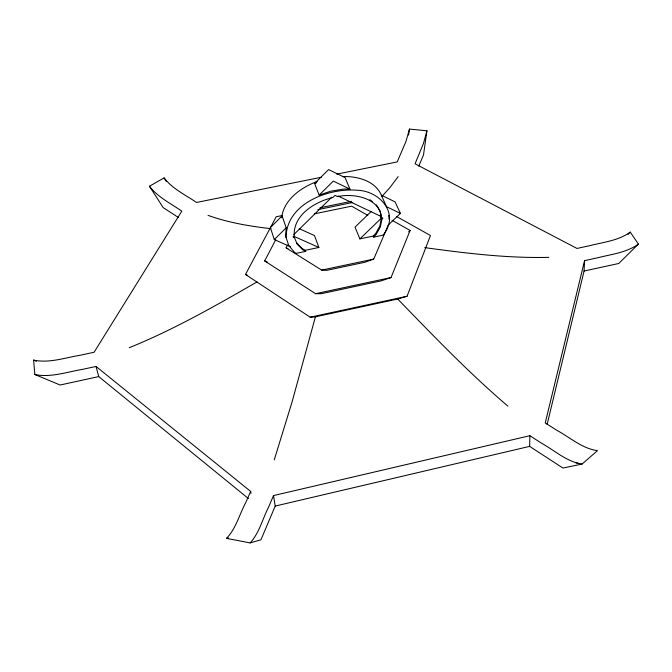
<?xml version="1.0" encoding="UTF-8"?>
<svg xmlns="http://www.w3.org/2000/svg" width="672" height="672" viewBox="0 0 672 672"><rect width="100%" height="100%" fill="white"/><g stroke="black" fill="none" stroke-linecap="round" stroke-linejoin="round"><path stroke-width="1.01" d="M336.79 174.132L397.194 161.918L405.938 141.532L409.466 129.083L426.947 130.796L423.511 143.304L415.069 163.808L577.004 248.438L589.252 245.792C603.103 242.197 618.341 240.794 630.235 232.117L638.4 244.096C626.346 252.848 610.957 254.302 596.946 257.956L584.564 260.652L545.227 422.965L556.937 430.357C570.1 437.464 582.17 448.627 597.492 450.635L582.086 464.058L562.934 468.048L529.662 446.376L529.864 435.7L273.504 495.583L268.489 507.31C262.475 519.103 259.291 532.963 250.186 542.917L226.523 538.373C235.939 528.671 239.274 514.769 245.49 503.076L250.681 491.442L96.046 366.45L82.328 369.407C66.738 372.002 50.77 377.815 34.835 374.514L33.6 360.1C49.098 363.409 64.655 357.823 79.825 355.312M547.117 424.452L584.069 271.026L584.564 260.652M281.593 217.694C283.844 199.618 301.123 187.354 317.134 181.507M290.581 247.64L290.22 246.59L274.302 239.576L270.362 227.59L282.097 215.888L286.196 227.783L285.684 236.3L288.784 245.515L294.58 252.403L296.125 253.361L305.718 251.353L305.34 250.303L302.35 248.716L296.864 243.172M286.045 237.35C286.541 203.381 328.44 187.858 357.361 190.252C380.629 191.066 400.184 214.435 383.015 235.166L373.699 237.115L373.262 236.082L375.782 233.36L379.907 225.868L381.394 218.148L359.873 238.888L355.026 227.128L371.137 211.52M408.601 135.089L409.466 129.083M426.947 130.796L423.503 154.93L418.757 166.169M396.665 216.544L430.466 235.528L407.047 296.26L397.706 299.023L315.42 316.823L292.127 401.738L274.252 459.875M275.747 239.711L264.667 260.946L315.605 293.689L321.241 293.706L381.049 280.904L391.02 277.561L410.122 230.471L392.003 220.231M273.504 495.583L275.209 506.066L260.946 539.809L250.186 542.917M287.507 245.078L286.087 247.859L321.695 270.102L326.71 270.346L364.871 262.265L373.724 259.09L387.576 226.682M315.42 316.823L310.178 317.201L245.49 274.462L276.217 216.754L282.316 215.502M398.168 176.627L389.953 187.538L382.108 196.207M373.699 237.115L376.228 234.394L380.352 226.892L381.864 219.316L380.209 215.485M314.622 183.481L328.574 169.579L345.08 177.593L349.961 189.126L344.148 189.025L330.893 191.15L319.141 195.124L314.622 183.481L316.554 182.826M628.001 234.335L630.235 232.117M274.302 239.576L286.196 227.783M319.141 195.124L333.287 181.104L349.961 189.126M293.849 234.587L331.716 197.232M638.4 244.096L618.778 263.474L584.069 271.026M381.839 219.173L382.914 218.148L381.562 217.501L381.108 216.485L380.192 211.109L376.286 204.775M387.685 225.599L400.411 213.394L395.077 201.869L381.31 195.182L386.526 206.716L400.411 213.394M408.626 231.874L410.122 230.471M178.55 217.577L163.136 207.556L149.453 186.236L164.086 177.912C172.486 188.849 185.388 194.846 196.526 202.465L321.434 177.232M257.048 281.896C215.544 305.819 173.779 329.666 129.293 347.684M226.523 538.373L228.404 537.877M275.209 506.066L529.662 446.376M248.472 498.59L98.725 376.589L60.127 385.014L34.835 374.514M310.178 317.201L407.047 296.26M315.605 293.689L391.02 277.561M80.522 355.169L94.08 352.262L181.81 211.142C170.696 203.398 157.844 197.232 149.453 186.236M321.695 270.102L373.724 259.09M305.34 250.303L318.881 247.464L314.488 235.561L299.258 228.698M359.873 238.888L373.262 236.082M314.261 213.856L351.641 206.161L367.811 215.401M319.948 207.774L351.473 201.306M317.797 209.639L352.397 202.532M548.764 257.351C507.209 258.35 465.839 253.243 424.746 247.624M342.754 176.568C357.454 176.064 375.589 180.86 381.612 195.737M270.875 228.656C249.589 226.229 228.27 222.65 208.051 215.368M582.086 464.058C566.74 461.815 554.728 450.509 541.573 443.243L529.864 435.7M575.812 462.773L579.541 463.672M245.49 274.462L247.422 275.243M264.667 260.946L267.448 262.114M33.6 360.1L36.481 361.318M286.087 247.859L287.994 248.674M305.718 251.353L302.719 249.766L297.234 244.222L293.899 236.317L318.881 247.464M294.269 237.518L293.017 236.813L294.21 235.637C293.135 214.931 315.042 201.701 332.85 197.543L335.009 195.409L337.504 196.594C353.842 193.124 379.184 197.576 381.562 217.501M338.033 196.022L381.108 216.485M369.894 199.693L372.288 201.6M507.923 406.157C468.88 372.884 433.39 335.79 397.706 299.023M164.086 177.912L166.354 181.44M380.234 215.628L381.419 218.299M293.899 236.317L294.26 237.367M96.046 366.45L98.725 376.589M250.681 491.442L251.017 493.349M388.744 215.393L389.004 219.223"/></g></svg>
